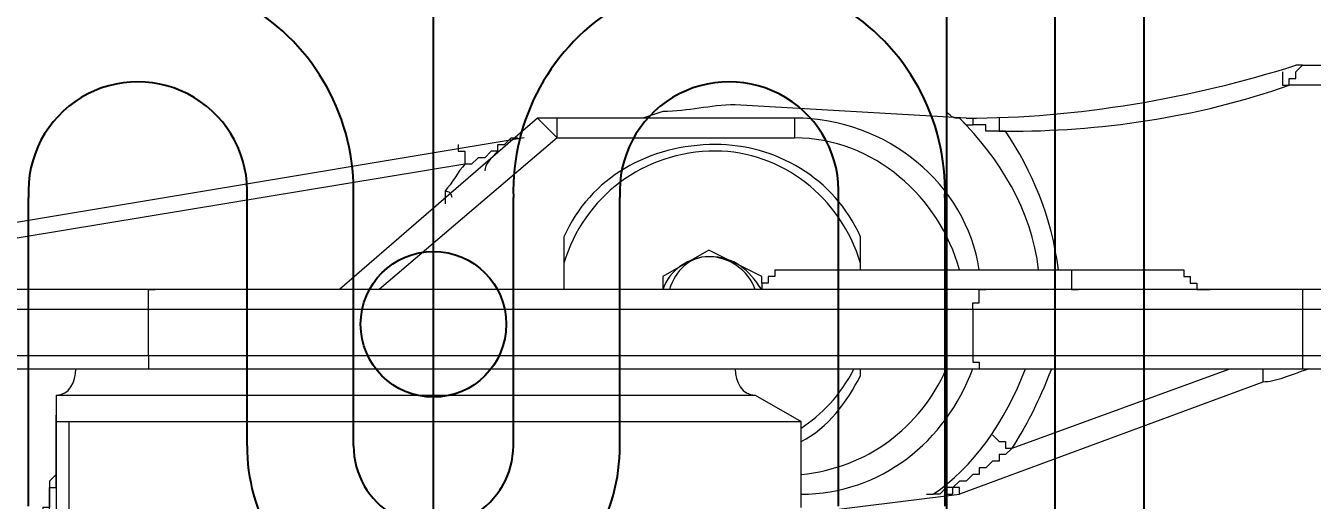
# Model space of a CAD drawing. Header units: millimetres. Extents: x 25083 to 52777, y 24772 to 45779.
# Drawn here: x 39135.7 to 39208.1, y 33489.8 to 33516.5 of the extents above; entities that cross this region are included whole.
import ezdxf

# ---------------------------------------------------------------- set-up
doc = ezdxf.new("R2010")
doc.units = ezdxf.units.MM
doc.layers.add('小车', color=7, linetype='Continuous')
doc.styles.get("Standard").update_dxf_attribs({"font": ''})
doc.styles.get('Standard').set_extended_font_data('SimSun')
doc.dimstyles.new('15', dxfattribs={"dimtxt": 15, "dimasz": 10, "dimexe": 2, "dimexo": 1, "dimgap": 1, "dimtad": 1, "dimdsep": 46, "dimtxsty": 'Standard', "dimcen": 2.5, "dimadec": 0, "dimazin": 0, "dimtfac": 1, "dimtmove": 2, "dimatfit": 3, "dimfxl": 1, "dimtolj": 1, "dimarcsym": 0})
doc.dimstyles.new('ISO-25', dxfattribs={"dimtxt": 2.5, "dimasz": 2.5, "dimexe": 1.25, "dimexo": 0.625, "dimtad": 1, "dimtxsty": 'Standard', "dimcen": 2.5, "dimadec": 0, "dimazin": 0, "dimtfac": 1, "dimtmove": 0, "dimatfit": 3, "dimfxl": 1, "dimarcsym": 0})

# ---------------------------------------------------------------- blocks, each defined once
blk = doc.blocks.new('A$C6E4F4F8B')
for p, q in [((0, 70), (197.2, 70)), ((40.154, 63.805), (57.528, 63.805)), ((57.528, 57.805), (40.154, 57.805)), ((54.117, 45.5), (40.154, 45.5)), ((54.117, 39.5), (40.154, 39.5)), ((54.117, 30.5), (40.154, 30.5)), ((54.117, 24.5), (40.154, 24.5)), ((57.528, 12.195), (40.154, 12.195))]:
    blk.add_line(p, q)
at = {"color": 1}
for p in [(64, 63.918), (74, 63.918)]:
    blk.add_line(p, (24, 63.918), dxfattribs=at)
at = {"color": 6, "ltscale": 15}
blk.add_circle((47.282, 35), 4.1, dxfattribs=at)
blk.add_circle((47.282, 35), 4.1, dxfattribs=at)
for centre, radius, start, end in [((39.795, 51.652), 12.158, 88.3056, 271.6944), ((39.8, 51.652), 6.163, 86.70143, 273.29857), ((54.117, 35), 4.5, 270, 90), ((39.795, 18.348), 12.158, 88.3056, 271.6944), ((39.8, 18.348), 6.163, 86.70143, 273.29857)]:
    blk.add_arc(centre, radius, start, end)
at = {"ltscale": 15}
blk.add_arc((54.117, 35), 10.5, 270, 90, dxfattribs=at)
blk = doc.blocks.new('*D925')
at = {"color": 0, "lineweight": -2}
for p, q in [((29677.862, 34881.662), (29677.862, 32448.293)), ((40733.017, 34757.645), (40733.017, 32448.293)), ((29680.362, 32449.543), (40730.517, 32449.543))]:
    blk.add_line(p, q, dxfattribs=at)
at = {"color": 0}
for points in [[(29680.362, 32449.96), (29680.362, 32449.127), (29677.862, 32449.543)], [(40730.517, 32449.127), (40730.517, 32449.96), (40733.017, 32449.543)]]:
    blk.add_solid(points, dxfattribs=at)
at = {"layer": 'DEFPOINTS', "color": 0}
for p in [(29677.862, 34882.287), (40733.017, 34758.27), (40733.017, 32449.543)]:
    blk.add_point(p, dxfattribs=at)
at = {"color": 0, "insert": (35205.439, 32451.628), "char_height": 2.5, "attachment_point": 5}
blk.add_mtext('11055,15', dxfattribs=at)
blk = doc.blocks.new('zw$D2F4')
at = {"color": 7, "lineweight": 5}
for points in [[(330.881, 327.167), (323.825, 369.502)], [(329.395, 330.51), (323.454, 366.531)], [(318.626, 360.59), (318.626, 273.692)], [(321.226, 273.692), (321.226, 360.59)], [(317.883, 359.476), (317.883, 273.692)], [(322.34, 273.692), (322.34, 359.476)], [(308.228, 356.133), (308.228, 355.019), (308.599, 355.019), (308.599, 354.648), (308.971, 354.648), (308.971, 354.276), (309.342, 354.276), (309.713, 353.905), (311.199, 353.905), (311.199, 353.534), (312.684, 353.534)], [(312.684, 353.534), (311.942, 353.534), (311.57, 353.905), (310.085, 353.905), (310.085, 354.276), (309.713, 354.276), (309.713, 354.648), (309.342, 354.648), (309.342, 355.762)], [(316.027, 353.534), (308.228, 353.534)], [(312.684, 353.534), (315.284, 353.534)], [(314.912, 353.534), (312.684, 353.534)], [(314.912, 353.534), (315.284, 353.534)], [(315.284, 353.534), (314.912, 353.534), (314.912, 352.791)], [(316.398, 353.534), (316.027, 353.534)], [(316.398, 353.534), (316.398, 314.17)], [(308.228, 352.791), (314.912, 352.791)], [(314.912, 352.791), (314.912, 311.57)], [(318.626, 348.335), (317.883, 348.335), (317.883, 347.963)], [(318.626, 348.335), (321.226, 348.335)], [(321.226, 348.335), (322.34, 348.335), (322.34, 347.963)], [(331.995, 326.425), (322.34, 337.565)], [(330.881, 325.31), (322.34, 335.337)], [(330.51, 330.881), (330.138, 330.881), (330.138, 330.51), (329.395, 330.51)], [(330.138, 328.653), (330.138, 329.024), (329.767, 329.395), (329.767, 329.767), (329.395, 330.138), (329.395, 330.51)], [(330.138, 328.653), (330.51, 328.653), (330.51, 328.281), (330.881, 327.91), (330.881, 327.539)], [(331.995, 326.425), (330.881, 325.31)], [(325.31, 324.939), (322.34, 324.939)], [(330.881, 325.31), (331.995, 325.31)], [(330.881, 325.31), (330.881, 311.942)], [(331.995, 311.942), (331.995, 325.31)], [(332.366, 319.369), (331.995, 320.483)], [(323.082, 319.369), (322.34, 319.369)], [(324.568, 316.769), (323.082, 319.369)], [(323.082, 313.798), (324.568, 316.769)], [(331.995, 302.286), (332.738, 315.284)], [(323.454, 313.056), (323.082, 313.056), (323.082, 313.427), (322.711, 313.427), (322.711, 313.798), (322.34, 313.798), (322.34, 314.541)], [(316.398, 314.17), (314.912, 311.57)], [(322.711, 313.798), (323.082, 313.798)], [(323.454, 313.056), (323.454, 290.031)], [(309.713, 311.57), (310.827, 302.658)], [(310.085, 311.57), (314.912, 311.57)], [(331.995, 311.942), (330.881, 311.942)], [(317.512, 308.228), (317.883, 308.228)], [(323.454, 308.228), (325.31, 308.228)], [(311.199, 303.029), (311.199, 303.4), (310.827, 303.772), (310.827, 304.143)], [(310.827, 303.4), (310.827, 303.029), (311.199, 303.029)], [(310.827, 302.658), (311.199, 302.658), (311.199, 303.029)], [(313.427, 299.687), (313.056, 300.058), (313.056, 300.429), (312.684, 300.429), (312.684, 300.801), (312.313, 301.172), (312.313, 301.543), (311.942, 301.543), (311.942, 301.915), (311.57, 302.286), (311.57, 302.658), (311.199, 303.029)], [(317.141, 285.575), (310.827, 302.658)], [(331.995, 302.658), (331.624, 302.286), (331.624, 301.915)], [(331.995, 302.286), (331.995, 301.915), (331.624, 301.915)], [(318.626, 301.915), (318.255, 301.915), (318.255, 301.543), (317.883, 301.543), (317.883, 301.172)], [(321.226, 301.915), (318.626, 301.915)], [(321.226, 301.915), (321.597, 301.915), (321.597, 301.543), (322.34, 301.543), (322.34, 301.172)], [(331.252, 300.058), (331.252, 301.172), (331.624, 301.172), (331.624, 301.915)], [(314.17, 300.801), (313.798, 300.429), (313.798, 300.058), (313.427, 300.058), (313.427, 299.687)], [(331.995, 300.429), (331.252, 300.429), (331.252, 300.058)], [(313.427, 299.687), (317.883, 287.432)], [(323.454, 297.83), (323.454, 297.087)], [(323.454, 296.344), (322.34, 296.344), (322.34, 295.973)], [(323.454, 290.031), (323.082, 290.031), (323.082, 289.66), (322.711, 289.66), (322.711, 289.289), (322.34, 289.289), (322.34, 288.546)], [(317.883, 285.575), (317.141, 285.575)], [(334.594, 284.461), (333.852, 284.461), (333.852, 284.09)], [(333.852, 282.233), (333.852, 284.09)], [(333.852, 284.09), (334.223, 284.09), (334.223, 283.718), (334.594, 283.718), (334.966, 283.347)], [(322.34, 283.347), (317.883, 283.347)], [(334.966, 283.347), (334.966, 282.233)]]:
    blk.add_lwpolyline(points, dxfattribs=at)
for points in [[(316.398, 353.534), (316.398, 352.791), (317.141, 352.42), (317.883, 352.42)], [(327.91, 331.624), (327.539, 331.624), (327.539, 331.624), (327.167, 331.624)], [(327.91, 331.624), (327.91, 331.252), (327.539, 331.252), (327.539, 331.252)], [(329.395, 330.51), (329.024, 330.881), (328.281, 331.252), (327.91, 331.624)], [(330.138, 328.653), (329.767, 329.024), (329.395, 329.395), (329.024, 329.395)], [(331.995, 325.31), (331.995, 325.682), (331.995, 326.053), (331.995, 326.425)], [(330.138, 316.398), (330.138, 320.483), (327.539, 323.825), (323.825, 324.939)], [(330.51, 316.398), (330.51, 320.111), (328.653, 323.454), (325.31, 324.939)], [(324.196, 316.769), (324.196, 317.883), (323.454, 318.997), (322.34, 319.369)], [(324.196, 316.769), (324.196, 317.883), (323.454, 318.626), (322.34, 318.997)], [(332.738, 315.284), (332.738, 316.769), (332.366, 317.883), (332.366, 319.369)], [(322.34, 313.798), (323.454, 314.541), (324.196, 315.284), (324.196, 316.769)], [(322.34, 314.17), (323.454, 314.541), (324.196, 315.655), (324.196, 316.769)], [(323.825, 308.228), (327.539, 309.342), (330.138, 312.684), (330.138, 316.398)], [(325.31, 308.228), (328.653, 309.713), (330.51, 313.056), (330.51, 316.398)], [(317.883, 315.284), (317.141, 315.284), (316.398, 314.912), (316.398, 314.17)], [(310.827, 311.57), (310.827, 307.114), (313.798, 303.4), (317.883, 301.915)], [(311.942, 311.57), (312.313, 307.857), (314.541, 304.886), (317.883, 303.4)], [(313.798, 311.57), (314.541, 310.085), (316.027, 308.971), (317.512, 308.228)], [(314.541, 311.57), (315.284, 310.456), (316.398, 309.342), (317.883, 308.599)], [(323.454, 301.543), (328.281, 302.286), (331.995, 306.743), (331.995, 311.942)], [(323.454, 302.658), (327.539, 303.772), (330.881, 307.485), (330.881, 311.942)], [(310.827, 304.514), (310.827, 304.514), (310.827, 304.514), (310.827, 304.143)], [(310.827, 304.143), (312.313, 301.915), (314.912, 300.058), (317.883, 298.944)], [(331.995, 302.658), (331.995, 303.029), (331.995, 303.029), (332.366, 303.4)], [(310.827, 302.658), (310.827, 302.658), (310.827, 302.658), (310.827, 302.658)], [(323.454, 298.201), (326.796, 298.573), (329.767, 300.429), (331.995, 302.658)], [(331.995, 302.286), (331.995, 295.973), (333.109, 289.66), (334.966, 283.718)], [(323.454, 297.087), (326.425, 297.459), (329.024, 298.573), (331.252, 300.058)], [(331.252, 300.058), (331.252, 294.859), (331.995, 289.289), (333.852, 284.09)], [(313.427, 299.687), (314.541, 298.944), (316.027, 298.201), (317.883, 297.459)], [(323.454, 297.087), (323.454, 297.087), (323.454, 297.087), (323.454, 297.087)], [(317.883, 282.976), (317.512, 284.09), (317.141, 284.832), (317.141, 285.575)], [(334.966, 283.347), (334.966, 283.347), (334.966, 283.718), (334.966, 283.718)]]:
    blk.add_open_spline(points, degree=3, dxfattribs=at)
blk = doc.blocks.new('*D470')
at = {"layer": 'DEFPOINTS', "color": 0}
for p in [(36180.039, 116639.326), (36197.537, 116639.326), (36197.537, 116438.26)]:
    blk.add_point(p, dxfattribs=at)
at = {"layer": '小车', "color": 0, "linetype": 'Continuous', "lineweight": -2}
for p, q in [((36180.039, 116638.326), (36180.039, 116436.26)), ((36197.537, 116638.326), (36197.537, 116436.26)), ((36170.039, 116438.26), (36160.039, 116438.26)), ((36180.039, 116438.26), (36197.537, 116438.26)), ((36207.537, 116438.26), (36217.537, 116438.26))]:
    blk.add_line(p, q, dxfattribs=at)
at = {"layer": '小车', "color": 0}
for points in [[(36170.039, 116439.926), (36170.039, 116436.593), (36180.039, 116438.26)], [(36207.537, 116439.926), (36207.537, 116436.593), (36197.537, 116438.26)]]:
    blk.add_solid(points, dxfattribs=at)
at = {"layer": '小车', "color": 0, "insert": (36193.655, 116438.26), "char_height": 15, "attachment_point": 5}
blk.add_mtext('\\A1;17.5', dxfattribs=at)
blk = doc.blocks.new('A$C1A4175F5')
at = {"layer": '小车'}
dim = blk.add_linear_dim(base=(229.857, 249.006), p1=(212.358, 450.073), p2=(229.857, 450.073), dimstyle='15', override={"dimfxl": 0.18}, dxfattribs=at)
dim.commit()
dim.dimension.update_dxf_attribs({"geometry": '*D470', "text_midpoint": (225.974, 249.006), "dimtype": 128, "insert": (-35967.681, -116189.253)})
blk = doc.blocks.new('zw$50CE')
blk.add_blockref('zw$D2F4', (22.01, 103.569))
at = {"layer": '小车', "ltscale": 10, "xscale": -1, "rotation": 270}
blk.add_blockref('A$C1A4175F5', (47.032, 0), dxfattribs=at)

msp = doc.modelspace()

# ---------------------------------------------------------------- linework, layer by layer
for p, q in [((39158.63, 33290.649), (39158.63, 34123.983)), ((39158.63, 33298.504), (39158.63, 33742.462))]:
    msp.add_line(p, q)
at = {"ltscale": 15}
msp.add_lwpolyline([(39118.63, 33273.983), (39118.63, 34140.649), (39198.63, 34140.649), (39198.63, 33273.983)], close=True, dxfattribs=at)

# ---------------------------------------------------------------- block references
for name, p, rotation in [('zw$50CE', (39594.481, 33157.316), 90), ('A$C6E4F4F8B', (39123.63, 33546.999), 270)]:
    msp.add_blockref(name, p, dxfattribs=dict(rotation=rotation))

# ---------------------------------------------------------------- dimensions: what is measured, and where the dimension line sits
dim = msp.add_linear_dim(base=(40733.0166, 32449.5434), p1=(29677.8617, 34882.2868), p2=(40733.0166, 34758.2702), dimstyle='ISO-25')
dim.commit()
dim.dimension.update_dxf_attribs({"geometry": '*D925', "text_midpoint": (35205.4391, 32449.5434), "dimtype": 160})

doc.saveas('drawing.dxf')
